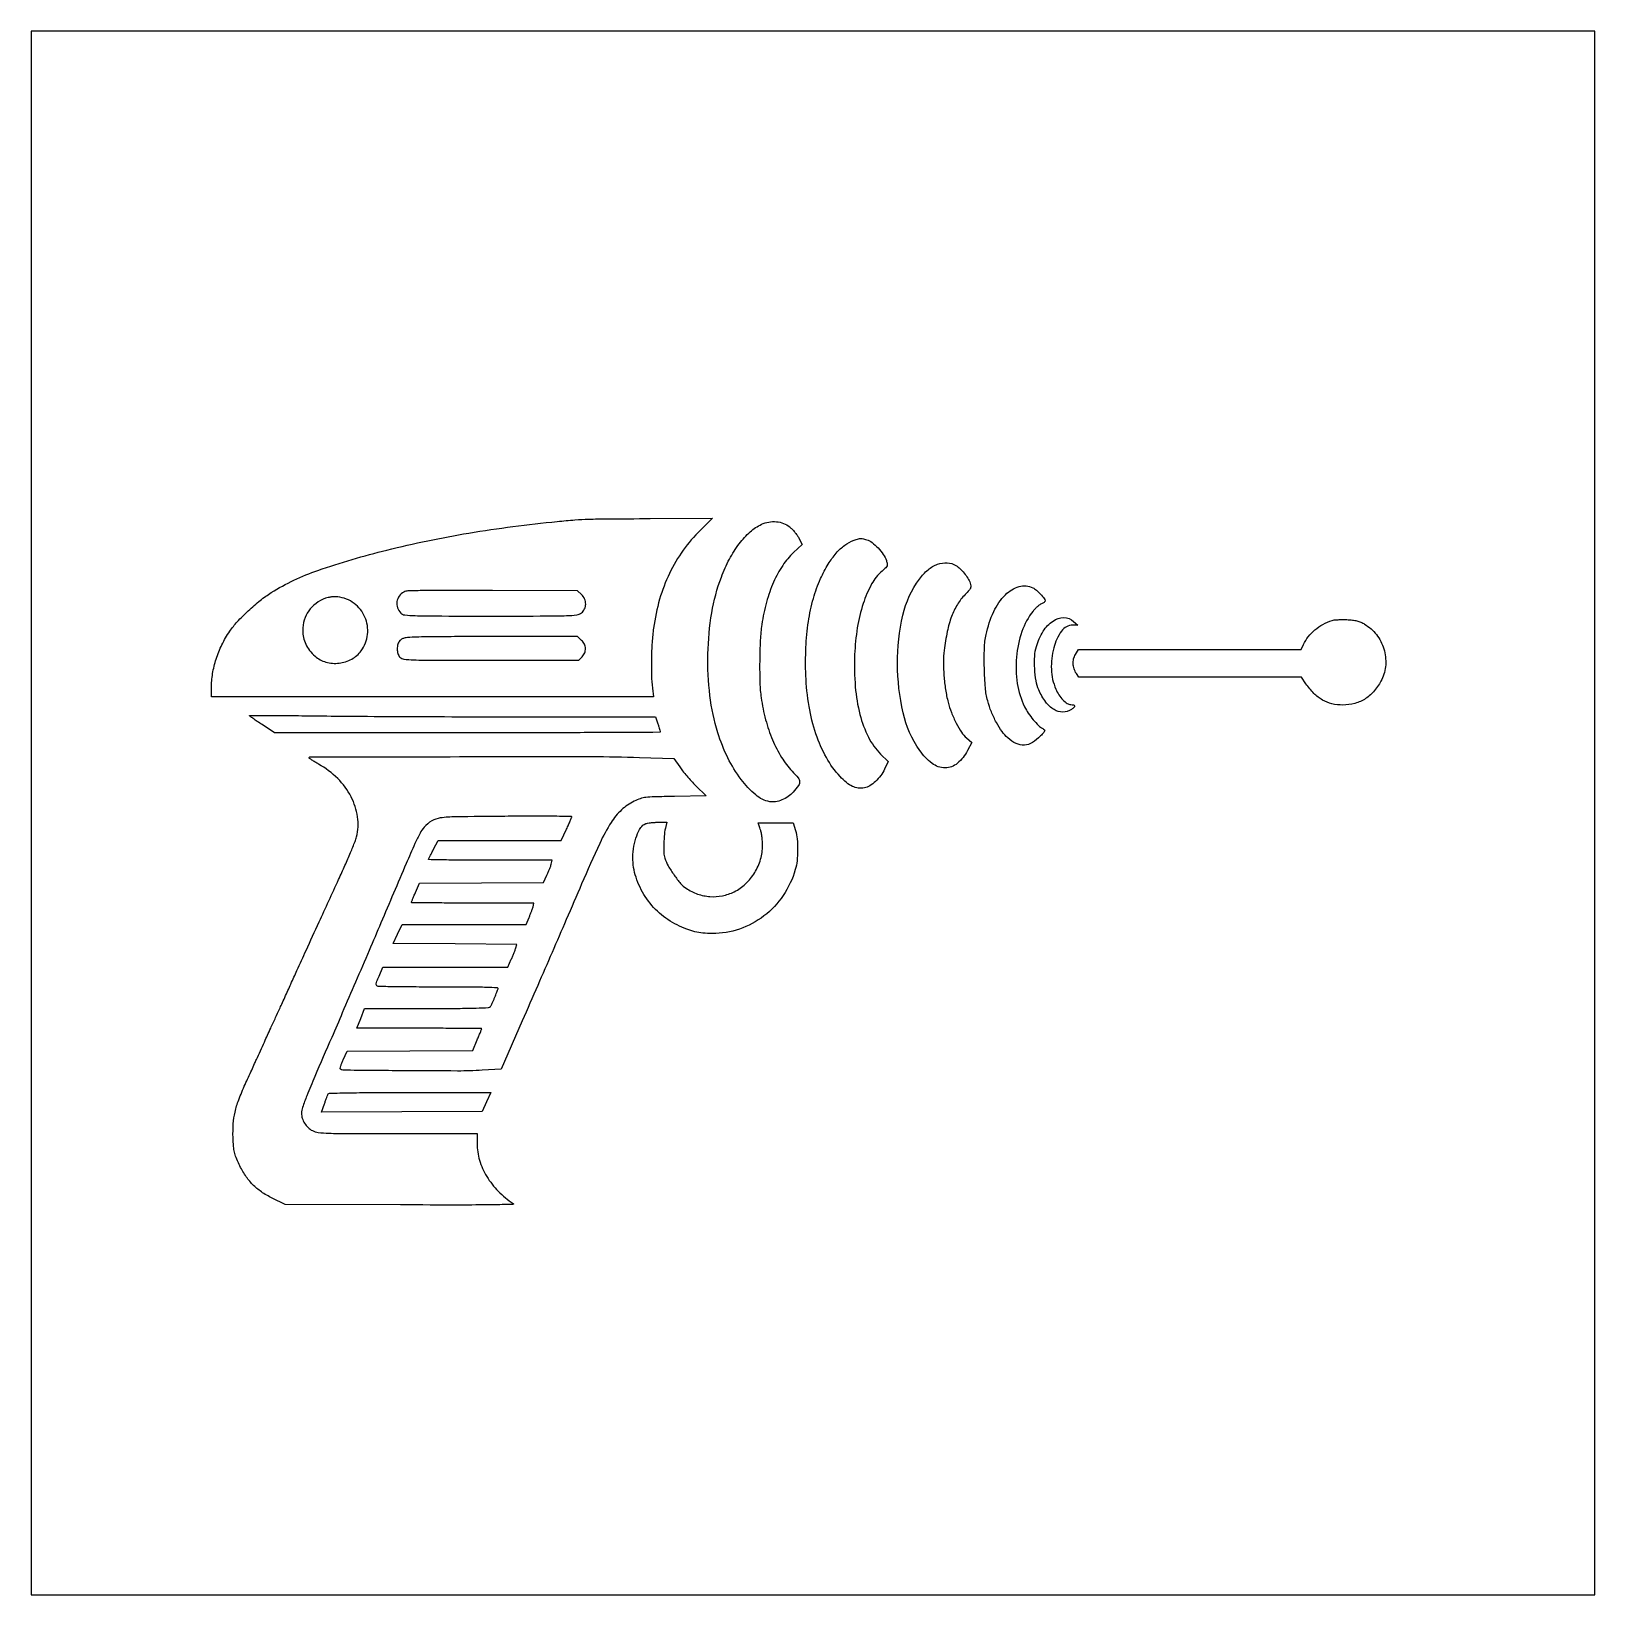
# Model space of a CAD drawing. Extents: x 0 to 1024, y 0 to 1024.
import ezdxf

# ---------------------------------------------------------------- set-up
doc = ezdxf.new("R2010")
doc.units = 0

msp = doc.modelspace()

# ---------------------------------------------------------------- linework, layer by layer
msp.add_lwpolyline([(0, 512), (0, 0), (512, 0), (1024, 0), (1024, 512), (1024, 1024), (512, 1024), (0, 1024)], close=True)
for points in [[(438.271713, 697.25, 0.044591), (426.938243, 684.058327, 0.043493), (418.016089, 668.959738, 0.041795), (411.55919, 651.973129, 0.035296), (407.566177, 633.160252, 0.018271), (406.600525, 623.730043, 0.01207), (406.149945, 612.844336, 0.012153), (406.224975, 602.239846, 0.023229), (406.887077, 593.75), (407.605389, 588), (262.802694, 588), (118, 588), (118, 593.816341, -0.041196), (118.780562, 603.274073, -0.036956), (121.106277, 612.83704, -0.03606), (124.889021, 622.184519, -0.034892), (130.011356, 631, -0.037842), (134.955504, 637.217827, -0.018295), (142.139519, 644.421737, -0.018245), (150.025444, 651.250923, -0.029975), (157.221838, 656.359095, -0.056725), (187.743401, 670.878539, -0.021721), (232.903218, 684.220392, -0.019966), (286.578721, 695.319224, -0.016496), (344.5, 702.949941, -0.005358), (356.090641, 703.96421, -0.011443), (365.065463, 704.446491, -0.006027), (376.960957, 704.669519, -0.000604), (405.366925, 704.825293), (446.233851, 705)], [(496.720809, 699.338247, -0.03177), (498.301971, 697.883023, -0.019033), (499.996238, 695.971699, -0.019019), (501.543609, 693.932744, -0.031188), (502.673869, 692.084213), (504.925795, 687.825756), (499.198134, 682.522951, 0.061095), (492.147528, 674.183681, 0.041326), (486.202749, 663.229444, 0.03724), (481.580423, 650.169103, 0.029448), (478.502271, 635.5, 0.024701), (477.489014, 625.253326, 0.009859), (477.073331, 611.145141, 0.009736), (477.209437, 597.162476, 0.028013), (478.03484, 587.5, 0.030036), (480.968618, 573.121876, 0.03453), (485.511773, 559.874009, 0.037392), (491.381667, 548.436087, 0.054833), (498.294912, 539.5, -0.019116), (502.294426, 535.028914, -0.160948), (503.265399, 532.543208, -0.172436), (502.527574, 530.055057, -0.02269), (499.030922, 525.688, -0.061969), (495.743008, 522.766344, -0.053481), (491.67716, 520.567051, -0.055795), (487.448463, 519.362458, -0.088098), (483.686885, 519.398962, -0.131605), (474.463876, 523.821819, -0.054164), (464.899985, 534.011728, -0.047233), (456.232887, 548.11329, -0.038538), (449.66468, 564.573918, -0.046303), (444.48114, 588.883192, -0.035052), (443.185985, 616.146181, -0.035243), (445.70339, 643.11881, -0.048987), (451.970109, 666.542498, -0.032582), (457.268481, 678.266554, -0.040405), (463.731385, 688.341611, -0.045201), (470.898548, 696.167885, -0.075591), (478.309691, 701.109642, -0.067024), (483.03526, 702.588809, -0.066453), (487.997925, 702.771483, -0.068256), (492.714133, 701.656172, -0.078135)], [(547.192385, 690.963327, -0.096774), (550.666727, 689.225243, -0.039324), (554.606095, 685.661241, -0.03923), (558.054228, 681.382864, -0.070406), (560.050384, 677.347336, -0.031174), (560.62518, 675.155295, -0.146843), (560.499947, 673.874726, -0.106232), (559.668068, 672.660744, -0.012607), (557.227928, 670.463103, 0.092316), (550.406481, 662.005862, 0.044355), (544.882264, 649.15465, 0.039112), (541.029491, 633.352231, 0.030862), (539.284456, 615.828509, 0.028969), (539.716837, 594.607264, 0.044176), (542.769962, 576.449703, 0.052163), (548.317213, 561.672484, 0.080687), (556.270821, 550.633941), (561.202447, 545.702315), (558.899376, 540.785163, -0.049484), (556.336481, 536.479561, -0.046673), (552.932219, 532.668545, -0.049813), (549.188183, 529.828866, -0.091227), (545.624844, 528.457443, -0.076483), (541.616891, 528.326026, -0.080324), (537.826909, 529.416653, -0.064855), (533.961399, 531.894481, -0.031095), (529.688571, 535.969664, -0.060546), (520.762358, 548.316787, -0.044707), (513.947148, 563.757694, -0.040309), (509.413541, 581.834528, -0.031045), (507.320145, 602.07025, -0.021506), (507.356582, 620.365202, -0.026547), (509.026226, 637.333909, -0.029017), (512.252866, 652.533492, -0.041337), (516.980966, 665.493285, -0.025859), (521.99537, 675.028083, -0.045309), (527.219014, 682.246588, -0.054932), (532.800027, 687.384331, -0.072903), (538.885071, 690.62038, -0.006461), (541.818421, 691.626093, -0.069138), (543.054162, 691.850087, -0.071125), (544.292808, 691.724866, -0.007037)], [(605.63417, 674.081401, -0.052488), (608.342394, 672.012097, -0.032969), (611.053819, 669.087246, -0.032707), (613.391703, 665.786346, -0.046918), (614.972685, 662.571843, -0.056199), (615.439469, 660.751678, -0.140131), (615.249979, 659.40399, -0.078298), (614.279262, 657.904149, -0.009913), (611.642105, 655.076278, 0.055324), (606.578228, 648.548901, 0.047414), (602.75798, 640.730629, 0.03904), (599.935537, 630.978231, 0.020492), (597.889127, 618.511114, 0.029871), (597.409805, 610.788985, 0.019678), (597.73985, 601.892898, 0.019344), (598.790186, 592.809172, 0.024219), (600.49382, 584.5, 0.031782), (602.645162, 577.879722, 0.024122), (605.800028, 570.926969, 0.02419), (609.308338, 564.836072, 0.069942), (612.476101, 561.155128), (615.940091, 558.113704), (613.220045, 552.914443, -0.095703), (606.54199, 544.534062, -0.179355), (598.516085, 541.584287, -0.164199), (589.976496, 544.492368, -0.078146), (581.872523, 553, -0.095415), (571.025439, 577.627894, -0.055785), (567.372113, 609.772504, -0.056113), (570.901108, 641.609172, -0.103043), (581.680248, 665.245547, -0.059367), (587.334532, 671.292895, -0.086968), (593.61697, 674.947627, -0.103735), (599.907642, 675.87685, -0.122481)], [(244, 656.723553, 0.119099), (240.973179, 654.116949, 0.120613), (239.488083, 650.427766, 0.119047), (239.866245, 646.431124, 0.11401), (242.025436, 642.974564, 0.171759), (244.611515, 641.740621, 0.017866), (251.432347, 641.267362, 0.007858), (264.252845, 641.038737, 0.000529), (300.865141, 641, 0.000514), (338.040713, 641.038229, 0.008191), (350.647372, 641.270696, 0.021592), (357.275653, 641.788724, 0.137187), (360.365141, 643.07258, 0.117014), (362.388745, 645.619949, 0.108867), (363.121531, 648.874543, 0.104822), (362.42497, 652.236481, 0.101166), (360.420125, 655.075686), (357.84025, 657.5), (302.170125, 657.752817, 0.000955), (273.653211, 657.827841, 0.004603), (257.428436, 657.690156, 0.003882), (246.673605, 657.416327, 0.110608)], [(655.930544, 659.535917, -0.059556), (658.31706, 657.916416, -0.026052), (661.074285, 655.257301, -0.02145), (663.452646, 652.481969, -0.167961), (664, 650.898524, -0.180322), (663.841382, 650.473006, -0.04821), (663.309183, 649.966333, -0.042416), (662.548527, 649.468293, -0.032913), (661.648284, 649.056378, 0.068598), (660.530684, 648.445392, 0.021995), (659.057876, 647.251305, 0.021479), (657.516455, 645.762016, 0.022452), (656.132284, 644.167022, 0.084546), (648.806524, 630.794248, 0.061121), (645.250321, 614.140608, 0.060244), (645.80483, 596.847084, 0.07588), (650.59217, 581.5802, 0.034657), (653.011339, 577.399958, 0.024762), (656.255095, 573.074235, 0.024806), (659.661028, 569.363067, 0.068186), (662.5, 567.238291, -0.063116), (663.548505, 566.469947, -0.286373), (663.730833, 565.769104, -0.10755), (663.185053, 564.810509, -0.006989), (661, 562.445346, -0.064567), (655.654666, 558.104833, -0.124096), (650.424776, 556.451775, -0.126887), (645.116536, 557.490346, -0.069148), (639.540588, 561.173188, -0.058621), (635.799641, 565.337437, -0.029897), (632.088903, 571.322184, -0.028265), (628.819963, 578.288802, -0.029268), (626.400639, 585.5, -0.04608), (624.912733, 594.010631, -0.014312), (624.232383, 606.991912, -0.014417), (624.298787, 620.032121, -0.043761), (625.371829, 628.828249, -0.055443), (630.350324, 643.870046, -0.088371), (638.053755, 654.970183, -0.12468), (647.053711, 660.361966, -0.194633)], [(192.747969, 652.626009, 0.07028), (186.493392, 649.245381, 0.079638), (181.720648, 644.382097, 0.080957), (178.762236, 638.342762, 0.075876), (177.78602, 631.537443, 0.052223), (178.319157, 626.853601, 0.057618), (179.80903, 622.543296, 0.055173), (182.310486, 618.536891, 0.041951), (185.849718, 614.754736, 0.116163), (192.957625, 610.840021, 0.097069), (201.566902, 610.16192, 0.096228), (209.858493, 612.788666, 0.111768), (216.060497, 618.242212, 0.129193), (220.236224, 629.009827, 0.131322), (218.541149, 640.366533, 0.132011), (211.420265, 649.321204, 0.131178), (200.753199, 653.527561, 0.033394), (198.820834, 653.620347, 0.023346), (196.643836, 653.477626, 0.023511), (194.518696, 653.136502, 0.037272)], [(682.694236, 637.531601), (685.5, 635.063202), (682.15, 635.031601, 0.241666), (674.788413, 631.164653, 0.088531), (669.67111, 620.189182, 0.074772), (668.105384, 606.066761, 0.092111), (671.025859, 593.161528, 0.043771), (673.088736, 589.328645, 0.04762), (675.737474, 586.028935, 0.053109), (678.511434, 583.724927, 0.147812), (680.910059, 583, -0.056421), (682.697701, 582.797633, -0.31921), (683.300033, 582.121012, -0.239526), (682.926211, 581.130239, -0.039234), (681.258059, 579.831864, -0.144828), (675.647373, 578.125103, -0.137248), (669.878176, 579.69165, -0.101079), (664.436086, 584.65486, -0.053411), (659.851052, 592.603816, -0.063046), (658.099981, 598.460091, -0.027762), (657.217875, 606.512535, -0.027816), (657.2344, 614.700079, -0.056569), (658.325786, 621.033184, -0.067138), (662.757095, 631.016464, -0.106354), (669.204992, 637.749965, -0.148747), (676.276943, 639.936197, -0.183523)], [(873.299783, 635.670203, -0.096814), (880.996947, 628.876705, -0.089198), (885.842285, 619.494872, -0.08998), (887.090177, 609.086818, -0.100879), (884.487255, 599.350266, -0.05803), (879.811646, 592.186188, -0.074433), (873.942428, 586.954381, -0.076923), (866.962967, 583.787964, -0.067456), (859.025253, 582.688337, -0.059411), (851.906476, 583.515913, -0.072689), (845.689397, 585.99576, -0.067654), (840.113036, 590.321487, -0.04335), (834.893278, 596.655115), (831.903919, 601), (758.975012, 601), (686.046106, 601), (684.477347, 603.394229, -0.063227), (682.977677, 606.469261, -0.07107), (682.37095, 609.701245, -0.073885), (682.70083, 612.866719, -0.07707), (683.937489, 615.75), (685.970603, 619), (758.800089, 619), (831.629575, 619), (833.243058, 622.383508, -0.056668), (836.406356, 627.449458, -0.050344), (840.741899, 631.902737, -0.048765), (846.026473, 635.523822, -0.046379), (852, 638.124297, -0.054301), (853.408783, 638.423688, -0.012119), (855.864261, 638.612318, -0.012443), (858.725783, 638.691168, -0.011734), (861.644293, 638.630441, -0.016255), (865.38867, 638.342381, -0.034872), (868.237541, 637.826905, -0.040177), (870.722628, 636.978391, -0.030196)], [(253.875523, 627.269087, 0.005744), (247.936719, 627.013954, 0.033073), (244.814783, 626.635787, 0.0657), (242.864851, 625.994189, 0.096837), (241.425523, 624.917703, 0.111941), (240.105848, 622.57282, 0.073222), (239.660435, 619.489613, 0.073106), (240.122642, 616.403457, 0.110686), (241.454988, 614.049738, 0.18233), (243.970245, 612.757692, 0.019856), (250.578567, 612.266927, 0.008113), (263.199694, 612.037244, 0.000493), (300.980674, 612), (358.651372, 612), (360.825686, 614.314451, 0.093454), (362.460425, 616.877137, 0.105165), (362.95963, 619.75258, 0.10441), (362.245885, 622.598486, 0.090916), (360.420195, 625.075686), (357.840389, 627.5), (311.170195, 627.551646, 0.000679), (292.521979, 627.546961, 0.000831), (275.088429, 627.489948, 0.000692), (260.429482, 627.397377, 0.005937)], [(318.155998, 575.024696), (408.811996, 575), (410.405998, 570.321861, -0.00347), (411.016677, 568.488021, -0.004941), (411.531721, 566.849941, -0.002832), (411.943999, 565.463752, -0.071036), (411.99986, 565.071861, -0.412793), (411.765422, 564.836397, -0.00002), (374.895904, 564.667984, -0.000708), (334.122786, 564.541093, -0.000424), (285.688716, 564.5), (159.377711, 564.5), (151.188855, 569.876075, -0.003932), (148.04968, 571.972487, -0.006285), (145.405476, 573.817565, -0.001881), (143.152384, 575.445087, -0.239811), (143, 575.744531, -0.41476), (143.199731, 575.943891, -0.000134), (155.410937, 575.917858, -0.001821), (169.049194, 575.835449, -0.001092), (185.25, 575.643152, 0.001823), (207.443949, 575.412174, 0.000527), (241.719262, 575.216555, 0.00053), (280.349157, 575.077739, 0.000565)], [(398.429262, 548.425413), (420.866776, 547.710755), (424.683388, 542.151349, 0.018541), (426.617464, 539.546595, 0.008219), (429.350665, 536.249849, 0.008122), (432.363119, 532.848877, 0.010852), (435.212493, 529.867961), (441.924986, 523.143979), (421.212493, 522.82199, 0.002177), (407.919784, 522.557439, 0.023031), (402.509001, 522.176388, 0.05093), (398.854622, 521.366349, 0.034161), (394.890518, 519.7452, 0.073824), (386.563178, 514.000586, 0.0636), (379.769358, 505.810878, 0.033637), (372.327526, 492.131094, 0.005982), (360.466286, 465.5, -0.00027), (350.397034, 442.179071, -0.000342), (341.069436, 420.64824, -0.000342), (331.71185, 399.128898, -0.000269), (321.552044, 375.842607), (307.719615, 344.185214), (295.323337, 343.470224, -0.014664), (279.241316, 343.015184, -0.001773), (243.83588, 343.177549, -0.000217), (204.128456, 343.517746, -0.196574), (202.441065, 344.225601, -0.260872), (202.299328, 344.727898, -0.015364), (202.731375, 346.313227, -0.020012), (203.409558, 348.25004, -0.013127), (204.336949, 350.424816), (206.87915, 355.977714), (248.018023, 356.238857), (289.156896, 356.5), (292.078448, 363.348962, 0.001974), (293.198224, 366.003027, 0.003059), (294.141794, 368.303846, 0.000947), (294.943366, 370.30391, 0.095105), (295, 370.598962, 0.411235), (294.836887, 370.763744, 0.000095), (282.98245, 370.882195, 0.001532), (269.776464, 370.971182, 0.000919), (254.089191, 371), (213.178382, 371), (215.757297, 377.5), (218.336213, 384), (259.045662, 384, 0.001331), (279.533522, 384.054538, 0.006166), (291.373709, 384.263597, 0.004002), (299.410994, 384.569082, 0.220417), (300.719266, 385.25, 0.044823), (301.198521, 386.001961, 0.008565), (301.919555, 387.454687, 0.00907), (302.703821, 389.185527, 0.008234), (303.451435, 391, -0.000108), (304.164797, 392.814522, -0.000124), (304.846166, 394.545313, -0.000111), (305.424385, 396.012063, -0.000721), (305.716713, 396.75, 0.513587), (305.270177, 397.446201, 0.004787), (298.157019, 397.745178, 0.006846), (287.266736, 397.949301, 0.001263), (267.188776, 398, -0.001359), (252.123002, 398.04094, -0.002142), (239.193077, 398.166599, -0.000512), (227.876154, 398.336664, -0.087814), (226.685616, 398.567146, -0.203655), (226.071275, 399.160737, -0.142375), (225.956524, 400.129426, -0.052809), (226.422696, 401.810825, -0.007842), (227.767552, 405.067146), (230.327446, 411), (271.218752, 411), (312.110058, 411), (314.419589, 416.25, 0.004056), (315.355057, 418.424173, 0.004043), (316.2561, 420.615439, 0.003961), (317.012532, 422.542151, 0.015864), (317.428371, 423.738729), (318.127621, 425.977458), (277.565331, 426.238729), (237.003041, 426.5), (239.959057, 432.75), (242.915074, 439), (283.493074, 439), (324.071075, 439), (326.039774, 443.592788, 0.006893), (326.837793, 445.527724, 0.006291), (327.607643, 447.543564, 0.006304), (328.250069, 449.36188, 0.02028), (328.612644, 450.592788), (329.216816, 453), (289.108408, 453, -0.001014), (273.728819, 453.031193, -0.001691), (260.781845, 453.127513, -0.000115), (249.176289, 453.255797, -0.410912), (249, 453.434086, -0.095044), (249.060204, 453.747943, -0.001373), (249.771356, 455.519258, -0.003726), (250.619525, 457.571072, -0.002443), (251.625894, 459.922975), (254.251787, 465.977777), (294.861262, 466.238889), (335.470737, 466.5), (337.705844, 471.208273, 0.008633), (338.608328, 473.197295, 0.007848), (339.471781, 475.280124, 0.00788), (340.18535, 477.167085, 0.024973), (340.578883, 478.458273), (341.216816, 481), (300.525075, 481, -0.001728), (284.945951, 481.053835, -0.00292), (271.890724, 481.220312, -0.00038), (260.378068, 481.443122, -0.543852), (260.188029, 481.75, -0.006443), (260.438858, 482.263157, -0.000308), (261.301264, 483.96875, -0.000504), (262.328782, 485.992716, -0.000363), (263.47968, 488.25), (266.416636, 494), (306.773386, 494), (347.130136, 494), (350.565068, 501.43446, 0.002976), (351.881411, 504.328636, 0.004484), (352.990989, 506.868077, 0.00187), (353.911368, 509.049645, 0.099197), (354, 509.492, 0.411869), (353.748224, 509.745801, 0.0002), (341.148438, 509.841711, 0.002226), (327.025962, 509.880693, 0.001334), (310.25, 509.80754, 0.001538), (277.882454, 509.480454, 0.029958), (267.910833, 508.750435, 0.099604), (262.280914, 506.812408, 0.080216), (257.335489, 502.729319, 0.058801), (254.647217, 498.825631, 0.01526), (251.288321, 491.961493, 0.005297), (245.553564, 478.908995, 0.000328), (228.978139, 440, -0.000563), (221.292286, 421.981764, -0.00037), (212.408547, 401.2625, -0.000372), (203.733479, 381.112604, -0.000719), (196.754839, 365, 0.000981), (185.691255, 339.419184, 0.006841), (180.481192, 326.835952, 0.011406), (177.64398, 319.207293, 0.083506), (177, 315.3783, 0.076661), (177.513841, 312.046614, 0.062513), (179.022849, 308.764178, 0.062166), (181.30717, 305.93904, 0.073868), (184.097773, 303.95012, 0.089482), (187.934896, 302.79146, 0.01997), (194.787329, 302.277732, 0.008064), (207.286629, 302.043124, 0.00066), (239.960162, 302), (292, 302), (292, 295.545489, 0.073283), (293.611141, 284.611995, 0.062445), (298.340281, 273.946012, 0.059243), (305.849579, 264.278706, 0.053916), (315.640802, 256.290994, -0.738006), (315.449401, 255.618647, -0.002083), (301.602147, 255.373112, -0.003447), (280.617987, 255.233146, -0.000635), (241.92344, 255.290994), (166.34688, 255.5), (157.844053, 259.713896, -0.035154), (150.687532, 263.910769, -0.048631), (144.98842, 268.690184, -0.048473), (140.306429, 274.493166, -0.034616), (136.209119, 281.770017, -0.014155), (134.136273, 286.470859, -0.04085), (133.066813, 289.863813, -0.036965), (132.507919, 293.56698, -0.009973), (132.175612, 299.5, -0.025936), (132.317022, 308.418763, -0.039099), (133.446293, 316.10526, -0.034849), (135.874623, 324.134206, -0.015946), (140.091836, 334.242223, 0.000058), (142.219928, 338.919024, 0.000056), (144.376726, 343.661778, 0.000055), (146.278293, 347.845747, 0.000202), (147.482976, 350.5, -0.000164), (152.696649, 361.989485, -0.000334), (156.798461, 371.004872, -0.000419), (160.04376, 378.109327, -0.000938), (162.523905, 383.5, 0.001214), (164.064449, 386.853306, 0.000556), (166.0584, 391.234375, 0.000551), (168.14733, 395.851224, 0.000761), (170.011376, 400, -0.001514), (174.03133, 408.911226, -0.000496), (180.00771, 422.018553, -0.000346), (188.524961, 440.615477, -0.000108), (201.326516, 468.5, 0.003367), (205.459132, 477.658707, 0.004305), (209.136257, 486.153282, 0.003357), (212.106547, 493.314012, 0.036106), (213.076727, 496.298407, 0.096785), (213.725424, 509.483385, 0.084356), (209.476098, 522.652721, 0.07786), (200.69688, 534.547099, 0.065755), (188.216405, 544, -0.006642), (185.854427, 545.384539, -0.010326), (183.85934, 546.646863, -0.0049), (182.218822, 547.756195, -0.23323), (182.029739, 548.095703, -0.428423), (182.650827, 548.749627, -0.000022), (280.365125, 548.902874, -0.000565), (367.020432, 548.937037, -0.007776)], [(415.57686, 503.25, 0.032039), (414.686253, 498.068366, 0.019711), (414.273257, 491.889593, 0.018966), (414.334884, 486.076675, 0.065871), (415.006621, 482.38687, 0.051857), (417.213158, 477.382145, 0.023726), (421.047439, 471.351378, 0.02323), (425.323478, 465.844187, 0.069996), (428.876297, 462.700561, 0.06175), (436.432142, 458.945147, 0.06672), (444.480258, 457.274493, 0.067284), (452.625435, 457.787765, 0.064518), (460.467052, 460.440078, 0.076664), (467.845727, 465.575705, 0.065509), (473.800186, 472.95574, 0.065102), (477.673078, 481.674015, 0.073759), (478.956107, 490.728043, 0.017953), (478.833719, 493.613968, 0.014677), (478.501799, 496.685738, 0.01493), (478.028571, 499.495664, 0.037288), (477.471164, 501.5, 0.000305), (476.917541, 503.033786, 0.000508), (476.449102, 504.325, 0.000011), (476.023509, 505.494328, 0.315294), (476.015408, 505.5), (479.393563, 505.5), (487.536157, 505.5), (499.071611, 505.5), (500.535805, 500.568499, -0.048452), (501.620878, 494.98035, -0.025033), (501.94071, 487.862197, -0.02501), (501.544885, 480.694021, -0.045202), (500.403651, 474.931501, -0.076746), (492.447652, 457.990037, -0.080766), (479.863544, 444.574197, -0.082041), (463.863124, 435.988712, -0.082751), (446, 433.039227, -0.024451), (439.937198, 433.344924, -0.035629), (434.665679, 434.252522, -0.0333), (429.32134, 435.954452, -0.018089), (423, 438.709794, -0.070621), (411.433815, 446.424391, -0.065647), (402.139611, 457.227622, -0.066787), (396.091566, 469.877878, -0.078309), (394.023738, 483, -0.042963), (394.652634, 490.305565, -0.04821), (396.521245, 497.10784, -0.054295), (399.237607, 502.416916, -0.152367), (402.429674, 505.035304, -0.055104), (403.596361, 505.36383, -0.012828), (405.615149, 505.645707, -0.013081), (407.968749, 505.850785, -0.012488), (410.366577, 505.936614), (416.233154, 506)], [(298.116908, 322.75), (295.326198, 316.5), (242.713927, 316.241185), (190.101657, 315.982371), (192.003442, 321.510003, -0.004002), (192.776059, 323.698555, -0.005111), (193.524708, 325.702116, -0.004011), (194.181948, 327.367725, -0.042454), (194.51163, 328.018818, -0.254367), (195.313956, 328.477191, -0.000637), (208.840707, 328.742496, -0.003245), (225.480961, 328.939647, -0.001339), (248.012826, 329), (300.907619, 329)]]:
    msp.add_lwpolyline(points, format="xyb", close=True)

doc.saveas('drawing.dxf')
